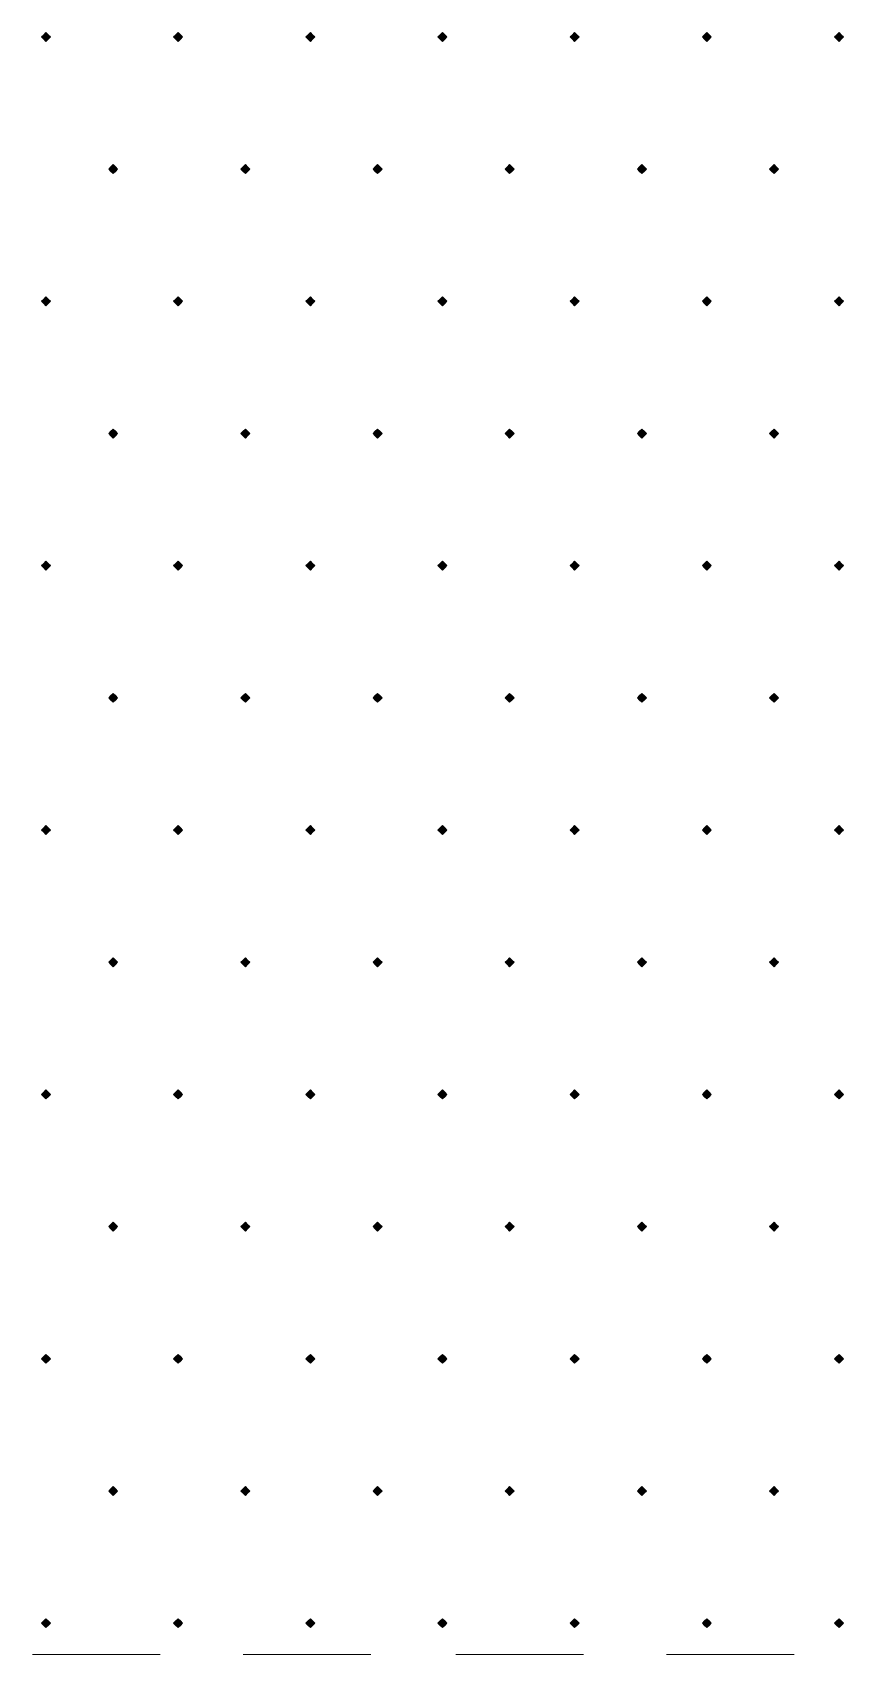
# Model space of a CAD drawing. Header units: millimetres. Extents: x 0 to 420, y 0 to 297.
# Drawn here: x 186.8 to 194.46, y 69.19 to 84.52 of the extents above; entities that cross this region are included whole.
import ezdxf

# ---------------------------------------------------------------- set-up
doc = ezdxf.new("R2010")
doc.units = ezdxf.units.MM

msp = doc.modelspace()

# ---------------------------------------------------------------- hatches: boundary and pattern name
for points in [[(186.923, 84.519), (186.902, 84.497), (186.88, 84.476), (186.902, 84.455), (186.923, 84.434), (186.944, 84.455), (186.965, 84.476), (186.944, 84.497), (186.923, 84.519)], [(188.172, 84.519), (188.151, 84.497), (188.129, 84.476), (188.151, 84.455), (188.172, 84.434), (188.193, 84.455), (188.214, 84.476), (188.193, 84.497), (188.172, 84.519)], [(189.421, 84.519), (189.399, 84.497), (189.378, 84.476), (189.399, 84.455), (189.421, 84.434), (189.442, 84.455), (189.463, 84.476), (189.442, 84.497), (189.421, 84.519)], [(190.669, 84.519), (190.648, 84.497), (190.627, 84.476), (190.648, 84.455), (190.669, 84.434), (190.691, 84.455), (190.712, 84.476), (190.691, 84.497), (190.669, 84.519)], [(191.918, 84.519), (191.897, 84.497), (191.876, 84.476), (191.897, 84.455), (191.918, 84.434), (191.939, 84.455), (191.961, 84.476), (191.939, 84.497), (191.918, 84.519)], [(193.167, 84.519), (193.146, 84.497), (193.125, 84.476), (193.146, 84.455), (193.167, 84.434), (193.188, 84.455), (193.209, 84.476), (193.188, 84.497), (193.167, 84.519)], [(194.416, 84.519), (194.395, 84.497), (194.374, 84.476), (194.395, 84.455), (194.416, 84.434), (194.437, 84.455), (194.458, 84.476), (194.437, 84.497), (194.416, 84.519)], [(187.558, 83.27), (187.537, 83.248), (187.516, 83.227), (187.537, 83.206), (187.558, 83.185), (187.579, 83.206), (187.6, 83.227), (187.579, 83.248), (187.558, 83.27)], [(188.807, 83.27), (188.786, 83.248), (188.764, 83.227), (188.786, 83.206), (188.807, 83.185), (188.828, 83.206), (188.849, 83.227), (188.828, 83.248), (188.807, 83.27)], [(190.055, 83.27), (190.034, 83.248), (190.013, 83.227), (190.034, 83.206), (190.055, 83.185), (190.077, 83.206), (190.098, 83.227), (190.077, 83.248), (190.055, 83.27)], [(191.304, 83.27), (191.283, 83.248), (191.262, 83.227), (191.283, 83.206), (191.304, 83.185), (191.326, 83.206), (191.347, 83.227), (191.326, 83.248), (191.304, 83.27)], [(192.553, 83.27), (192.532, 83.248), (192.511, 83.227), (192.532, 83.206), (192.553, 83.185), (192.574, 83.206), (192.596, 83.227), (192.574, 83.248), (192.553, 83.27)], [(193.802, 83.27), (193.781, 83.248), (193.76, 83.227), (193.781, 83.206), (193.802, 83.185), (193.823, 83.206), (193.844, 83.227), (193.823, 83.248), (193.802, 83.27)], [(186.923, 82.021), (186.902, 82), (186.88, 81.979), (186.902, 81.957), (186.923, 81.936), (186.944, 81.957), (186.965, 81.979), (186.944, 82), (186.923, 82.021)], [(188.172, 82.021), (188.151, 82), (188.129, 81.979), (188.151, 81.957), (188.172, 81.936), (188.193, 81.957), (188.214, 81.979), (188.193, 82), (188.172, 82.021)], [(189.421, 82.021), (189.399, 82), (189.378, 81.979), (189.399, 81.957), (189.421, 81.936), (189.442, 81.957), (189.463, 81.979), (189.442, 82), (189.421, 82.021)], [(190.669, 82.021), (190.648, 82), (190.627, 81.979), (190.648, 81.957), (190.669, 81.936), (190.691, 81.957), (190.712, 81.979), (190.691, 82), (190.669, 82.021)], [(191.918, 82.021), (191.897, 82), (191.876, 81.979), (191.897, 81.957), (191.918, 81.936), (191.939, 81.957), (191.961, 81.979), (191.939, 82), (191.918, 82.021)], [(193.167, 82.021), (193.146, 82), (193.125, 81.979), (193.146, 81.957), (193.167, 81.936), (193.188, 81.957), (193.209, 81.979), (193.188, 82), (193.167, 82.021)], [(194.416, 82.021), (194.395, 82), (194.374, 81.979), (194.395, 81.957), (194.416, 81.936), (194.437, 81.957), (194.458, 81.979), (194.437, 82), (194.416, 82.021)], [(187.558, 80.772), (187.537, 80.751), (187.516, 80.73), (187.537, 80.709), (187.558, 80.687), (187.579, 80.709), (187.6, 80.73), (187.579, 80.751), (187.558, 80.772)], [(188.807, 80.772), (188.786, 80.751), (188.764, 80.73), (188.786, 80.709), (188.807, 80.687), (188.828, 80.709), (188.849, 80.73), (188.828, 80.751), (188.807, 80.772)], [(190.055, 80.772), (190.034, 80.751), (190.013, 80.73), (190.034, 80.709), (190.055, 80.687), (190.077, 80.709), (190.098, 80.73), (190.077, 80.751), (190.055, 80.772)], [(191.304, 80.772), (191.283, 80.751), (191.262, 80.73), (191.283, 80.709), (191.304, 80.687), (191.326, 80.709), (191.347, 80.73), (191.326, 80.751), (191.304, 80.772)], [(192.553, 80.772), (192.532, 80.751), (192.511, 80.73), (192.532, 80.709), (192.553, 80.687), (192.574, 80.709), (192.596, 80.73), (192.574, 80.751), (192.553, 80.772)], [(193.802, 80.772), (193.781, 80.751), (193.76, 80.73), (193.781, 80.709), (193.802, 80.687), (193.823, 80.709), (193.844, 80.73), (193.823, 80.751), (193.802, 80.772)], [(186.923, 79.523), (186.902, 79.502), (186.88, 79.481), (186.902, 79.46), (186.923, 79.438), (186.944, 79.46), (186.965, 79.481), (186.944, 79.502), (186.923, 79.523)], [(188.172, 79.523), (188.151, 79.502), (188.129, 79.481), (188.151, 79.46), (188.172, 79.438), (188.193, 79.46), (188.214, 79.481), (188.193, 79.502), (188.172, 79.523)], [(189.421, 79.523), (189.399, 79.502), (189.378, 79.481), (189.399, 79.46), (189.421, 79.438), (189.442, 79.46), (189.463, 79.481), (189.442, 79.502), (189.421, 79.523)], [(190.669, 79.523), (190.648, 79.502), (190.627, 79.481), (190.648, 79.46), (190.669, 79.438), (190.691, 79.46), (190.712, 79.481), (190.691, 79.502), (190.669, 79.523)], [(191.918, 79.523), (191.897, 79.502), (191.876, 79.481), (191.897, 79.46), (191.918, 79.438), (191.939, 79.46), (191.961, 79.481), (191.939, 79.502), (191.918, 79.523)], [(193.167, 79.523), (193.146, 79.502), (193.125, 79.481), (193.146, 79.46), (193.167, 79.438), (193.188, 79.46), (193.209, 79.481), (193.188, 79.502), (193.167, 79.523)], [(194.416, 79.523), (194.395, 79.502), (194.374, 79.481), (194.395, 79.46), (194.416, 79.438), (194.437, 79.46), (194.458, 79.481), (194.437, 79.502), (194.416, 79.523)], [(187.558, 78.274), (187.537, 78.253), (187.516, 78.232), (187.537, 78.211), (187.558, 78.19), (187.579, 78.211), (187.6, 78.232), (187.579, 78.253), (187.558, 78.274)], [(188.807, 78.274), (188.786, 78.253), (188.764, 78.232), (188.786, 78.211), (188.807, 78.19), (188.828, 78.211), (188.849, 78.232), (188.828, 78.253), (188.807, 78.274)], [(190.055, 78.274), (190.034, 78.253), (190.013, 78.232), (190.034, 78.211), (190.055, 78.19), (190.077, 78.211), (190.098, 78.232), (190.077, 78.253), (190.055, 78.274)], [(191.304, 78.274), (191.283, 78.253), (191.262, 78.232), (191.283, 78.211), (191.304, 78.19), (191.326, 78.211), (191.347, 78.232), (191.326, 78.253), (191.304, 78.274)], [(192.553, 78.274), (192.532, 78.253), (192.511, 78.232), (192.532, 78.211), (192.553, 78.19), (192.574, 78.211), (192.596, 78.232), (192.574, 78.253), (192.553, 78.274)], [(193.802, 78.274), (193.781, 78.253), (193.76, 78.232), (193.781, 78.211), (193.802, 78.19), (193.823, 78.211), (193.844, 78.232), (193.823, 78.253), (193.802, 78.274)], [(186.923, 77.025), (186.902, 77.004), (186.88, 76.983), (186.902, 76.962), (186.923, 76.941), (186.944, 76.962), (186.965, 76.983), (186.944, 77.004), (186.923, 77.025)], [(188.172, 77.025), (188.151, 77.004), (188.129, 76.983), (188.151, 76.962), (188.172, 76.941), (188.193, 76.962), (188.214, 76.983), (188.193, 77.004), (188.172, 77.025)], [(189.421, 77.025), (189.399, 77.004), (189.378, 76.983), (189.399, 76.962), (189.421, 76.941), (189.442, 76.962), (189.463, 76.983), (189.442, 77.004), (189.421, 77.025)], [(190.669, 77.025), (190.648, 77.004), (190.627, 76.983), (190.648, 76.962), (190.669, 76.941), (190.691, 76.962), (190.712, 76.983), (190.691, 77.004), (190.669, 77.025)], [(191.918, 77.025), (191.897, 77.004), (191.876, 76.983), (191.897, 76.962), (191.918, 76.941), (191.939, 76.962), (191.961, 76.983), (191.939, 77.004), (191.918, 77.025)], [(193.167, 77.025), (193.146, 77.004), (193.125, 76.983), (193.146, 76.962), (193.167, 76.941), (193.188, 76.962), (193.209, 76.983), (193.188, 77.004), (193.167, 77.025)], [(194.416, 77.025), (194.395, 77.004), (194.374, 76.983), (194.395, 76.962), (194.416, 76.941), (194.437, 76.962), (194.458, 76.983), (194.437, 77.004), (194.416, 77.025)], [(187.558, 75.777), (187.537, 75.755), (187.516, 75.734), (187.537, 75.713), (187.558, 75.692), (187.579, 75.713), (187.6, 75.734), (187.579, 75.755), (187.558, 75.777)], [(188.807, 75.777), (188.786, 75.755), (188.764, 75.734), (188.786, 75.713), (188.807, 75.692), (188.828, 75.713), (188.849, 75.734), (188.828, 75.755), (188.807, 75.777)], [(190.055, 75.777), (190.034, 75.755), (190.013, 75.734), (190.034, 75.713), (190.055, 75.692), (190.077, 75.713), (190.098, 75.734), (190.077, 75.755), (190.055, 75.777)], [(191.304, 75.777), (191.283, 75.755), (191.262, 75.734), (191.283, 75.713), (191.304, 75.692), (191.326, 75.713), (191.347, 75.734), (191.326, 75.755), (191.304, 75.777)], [(192.553, 75.777), (192.532, 75.755), (192.511, 75.734), (192.532, 75.713), (192.553, 75.692), (192.574, 75.713), (192.596, 75.734), (192.574, 75.755), (192.553, 75.777)], [(193.802, 75.777), (193.781, 75.755), (193.76, 75.734), (193.781, 75.713), (193.802, 75.692), (193.823, 75.713), (193.844, 75.734), (193.823, 75.755), (193.802, 75.777)], [(186.923, 74.528), (186.902, 74.507), (186.88, 74.486), (186.902, 74.464), (186.923, 74.443), (186.944, 74.464), (186.965, 74.486), (186.944, 74.507), (186.923, 74.528)], [(188.172, 74.528), (188.151, 74.507), (188.129, 74.486), (188.151, 74.464), (188.172, 74.443), (188.193, 74.464), (188.214, 74.486), (188.193, 74.507), (188.172, 74.528)], [(189.421, 74.528), (189.399, 74.507), (189.378, 74.486), (189.399, 74.464), (189.421, 74.443), (189.442, 74.464), (189.463, 74.486), (189.442, 74.507), (189.421, 74.528)], [(190.669, 74.528), (190.648, 74.507), (190.627, 74.486), (190.648, 74.464), (190.669, 74.443), (190.691, 74.464), (190.712, 74.486), (190.691, 74.507), (190.669, 74.528)], [(191.918, 74.528), (191.897, 74.507), (191.876, 74.486), (191.897, 74.464), (191.918, 74.443), (191.939, 74.464), (191.961, 74.486), (191.939, 74.507), (191.918, 74.528)], [(193.167, 74.528), (193.146, 74.507), (193.125, 74.486), (193.146, 74.464), (193.167, 74.443), (193.188, 74.464), (193.209, 74.486), (193.188, 74.507), (193.167, 74.528)], [(194.416, 74.528), (194.395, 74.507), (194.374, 74.486), (194.395, 74.464), (194.416, 74.443), (194.437, 74.464), (194.458, 74.486), (194.437, 74.507), (194.416, 74.528)], [(187.558, 73.279), (187.537, 73.258), (187.516, 73.237), (187.537, 73.215), (187.558, 73.194), (187.579, 73.215), (187.6, 73.237), (187.579, 73.258), (187.558, 73.279)], [(188.807, 73.279), (188.786, 73.258), (188.764, 73.237), (188.786, 73.215), (188.807, 73.194), (188.828, 73.215), (188.849, 73.237), (188.828, 73.258), (188.807, 73.279)], [(190.055, 73.279), (190.034, 73.258), (190.013, 73.237), (190.034, 73.215), (190.055, 73.194), (190.077, 73.215), (190.098, 73.237), (190.077, 73.258), (190.055, 73.279)], [(191.304, 73.279), (191.283, 73.258), (191.262, 73.237), (191.283, 73.215), (191.304, 73.194), (191.326, 73.215), (191.347, 73.237), (191.326, 73.258), (191.304, 73.279)], [(192.553, 73.279), (192.532, 73.258), (192.511, 73.237), (192.532, 73.215), (192.553, 73.194), (192.574, 73.215), (192.596, 73.237), (192.574, 73.258), (192.553, 73.279)], [(193.802, 73.279), (193.781, 73.258), (193.76, 73.237), (193.781, 73.215), (193.802, 73.194), (193.823, 73.215), (193.844, 73.237), (193.823, 73.258), (193.802, 73.279)], [(186.923, 72.03), (186.902, 72.009), (186.88, 71.988), (186.902, 71.967), (186.923, 71.946), (186.944, 71.967), (186.965, 71.988), (186.944, 72.009), (186.923, 72.03)], [(188.172, 72.03), (188.151, 72.009), (188.129, 71.988), (188.151, 71.967), (188.172, 71.946), (188.193, 71.967), (188.214, 71.988), (188.193, 72.009), (188.172, 72.03)], [(189.421, 72.03), (189.399, 72.009), (189.378, 71.988), (189.399, 71.967), (189.421, 71.946), (189.442, 71.967), (189.463, 71.988), (189.442, 72.009), (189.421, 72.03)], [(190.669, 72.03), (190.648, 72.009), (190.627, 71.988), (190.648, 71.967), (190.669, 71.946), (190.691, 71.967), (190.712, 71.988), (190.691, 72.009), (190.669, 72.03)], [(191.918, 72.03), (191.897, 72.009), (191.876, 71.988), (191.897, 71.967), (191.918, 71.946), (191.939, 71.967), (191.961, 71.988), (191.939, 72.009), (191.918, 72.03)], [(193.167, 72.03), (193.146, 72.009), (193.125, 71.988), (193.146, 71.967), (193.167, 71.946), (193.188, 71.967), (193.209, 71.988), (193.188, 72.009), (193.167, 72.03)], [(194.416, 72.03), (194.395, 72.009), (194.374, 71.988), (194.395, 71.967), (194.416, 71.946), (194.437, 71.967), (194.458, 71.988), (194.437, 72.009), (194.416, 72.03)], [(187.558, 70.781), (187.537, 70.76), (187.516, 70.739), (187.537, 70.718), (187.558, 70.697), (187.579, 70.718), (187.6, 70.739), (187.579, 70.76), (187.558, 70.781)], [(188.807, 70.781), (188.786, 70.76), (188.764, 70.739), (188.786, 70.718), (188.807, 70.697), (188.828, 70.718), (188.849, 70.739), (188.828, 70.76), (188.807, 70.781)], [(190.055, 70.781), (190.034, 70.76), (190.013, 70.739), (190.034, 70.718), (190.055, 70.697), (190.077, 70.718), (190.098, 70.739), (190.077, 70.76), (190.055, 70.781)], [(191.304, 70.781), (191.283, 70.76), (191.262, 70.739), (191.283, 70.718), (191.304, 70.697), (191.326, 70.718), (191.347, 70.739), (191.326, 70.76), (191.304, 70.781)], [(192.553, 70.781), (192.532, 70.76), (192.511, 70.739), (192.532, 70.718), (192.553, 70.697), (192.574, 70.718), (192.596, 70.739), (192.574, 70.76), (192.553, 70.781)], [(193.802, 70.781), (193.781, 70.76), (193.76, 70.739), (193.781, 70.718), (193.802, 70.697), (193.823, 70.718), (193.844, 70.739), (193.823, 70.76), (193.802, 70.781)], [(186.923, 69.532), (186.902, 69.511), (186.88, 69.49), (186.902, 69.469), (186.923, 69.448), (186.944, 69.469), (186.965, 69.49), (186.944, 69.511), (186.923, 69.532)], [(188.172, 69.532), (188.151, 69.511), (188.129, 69.49), (188.151, 69.469), (188.172, 69.448), (188.193, 69.469), (188.214, 69.49), (188.193, 69.511), (188.172, 69.532)], [(189.421, 69.532), (189.399, 69.511), (189.378, 69.49), (189.399, 69.469), (189.421, 69.448), (189.442, 69.469), (189.463, 69.49), (189.442, 69.511), (189.421, 69.532)], [(190.669, 69.532), (190.648, 69.511), (190.627, 69.49), (190.648, 69.469), (190.669, 69.448), (190.691, 69.469), (190.712, 69.49), (190.691, 69.511), (190.669, 69.532)], [(191.918, 69.532), (191.897, 69.511), (191.876, 69.49), (191.897, 69.469), (191.918, 69.448), (191.939, 69.469), (191.961, 69.49), (191.939, 69.511), (191.918, 69.532)], [(193.167, 69.532), (193.146, 69.511), (193.125, 69.49), (193.146, 69.469), (193.167, 69.448), (193.188, 69.469), (193.209, 69.49), (193.188, 69.511), (193.167, 69.532)], [(194.416, 69.532), (194.395, 69.511), (194.374, 69.49), (194.395, 69.469), (194.416, 69.448), (194.437, 69.469), (194.458, 69.49), (194.437, 69.511), (194.416, 69.532)]]:
    msp.add_hatch(color=7).paths.add_polyline_path(points)

# ---------------------------------------------------------------- linework, layer by layer
at = {"lineweight": 0}
for points in [[(186.923, 84.519), (186.902, 84.497), (186.88, 84.476), (186.902, 84.455), (186.923, 84.434), (186.944, 84.455), (186.965, 84.476), (186.944, 84.497)], [(188.172, 84.519), (188.151, 84.497), (188.129, 84.476), (188.151, 84.455), (188.172, 84.434), (188.193, 84.455), (188.214, 84.476), (188.193, 84.497)], [(189.421, 84.519), (189.399, 84.497), (189.378, 84.476), (189.399, 84.455), (189.421, 84.434), (189.442, 84.455), (189.463, 84.476), (189.442, 84.497)], [(190.669, 84.519), (190.648, 84.497), (190.627, 84.476), (190.648, 84.455), (190.669, 84.434), (190.691, 84.455), (190.712, 84.476), (190.691, 84.497)], [(191.918, 84.519), (191.897, 84.497), (191.876, 84.476), (191.897, 84.455), (191.918, 84.434), (191.939, 84.455), (191.961, 84.476), (191.939, 84.497)], [(193.167, 84.519), (193.146, 84.497), (193.125, 84.476), (193.146, 84.455), (193.167, 84.434), (193.188, 84.455), (193.209, 84.476), (193.188, 84.497)], [(194.416, 84.519), (194.395, 84.497), (194.374, 84.476), (194.395, 84.455), (194.416, 84.434), (194.437, 84.455), (194.458, 84.476), (194.437, 84.497)], [(187.558, 83.27), (187.537, 83.248), (187.516, 83.227), (187.537, 83.206), (187.558, 83.185), (187.579, 83.206), (187.6, 83.227), (187.579, 83.248)], [(188.807, 83.27), (188.786, 83.248), (188.764, 83.227), (188.786, 83.206), (188.807, 83.185), (188.828, 83.206), (188.849, 83.227), (188.828, 83.248)], [(190.055, 83.27), (190.034, 83.248), (190.013, 83.227), (190.034, 83.206), (190.055, 83.185), (190.077, 83.206), (190.098, 83.227), (190.077, 83.248)], [(191.304, 83.27), (191.283, 83.248), (191.262, 83.227), (191.283, 83.206), (191.304, 83.185), (191.326, 83.206), (191.347, 83.227), (191.326, 83.248)], [(192.553, 83.27), (192.532, 83.248), (192.511, 83.227), (192.532, 83.206), (192.553, 83.185), (192.574, 83.206), (192.596, 83.227), (192.574, 83.248)], [(193.802, 83.27), (193.781, 83.248), (193.76, 83.227), (193.781, 83.206), (193.802, 83.185), (193.823, 83.206), (193.844, 83.227), (193.823, 83.248)], [(186.923, 82.021), (186.902, 82), (186.88, 81.979), (186.902, 81.957), (186.923, 81.936), (186.944, 81.957), (186.965, 81.979), (186.944, 82)], [(188.172, 82.021), (188.151, 82), (188.129, 81.979), (188.151, 81.957), (188.172, 81.936), (188.193, 81.957), (188.214, 81.979), (188.193, 82)], [(189.421, 82.021), (189.399, 82), (189.378, 81.979), (189.399, 81.957), (189.421, 81.936), (189.442, 81.957), (189.463, 81.979), (189.442, 82)], [(190.669, 82.021), (190.648, 82), (190.627, 81.979), (190.648, 81.957), (190.669, 81.936), (190.691, 81.957), (190.712, 81.979), (190.691, 82)], [(191.918, 82.021), (191.897, 82), (191.876, 81.979), (191.897, 81.957), (191.918, 81.936), (191.939, 81.957), (191.961, 81.979), (191.939, 82)], [(193.167, 82.021), (193.146, 82), (193.125, 81.979), (193.146, 81.957), (193.167, 81.936), (193.188, 81.957), (193.209, 81.979), (193.188, 82)], [(194.416, 82.021), (194.395, 82), (194.374, 81.979), (194.395, 81.957), (194.416, 81.936), (194.437, 81.957), (194.458, 81.979), (194.437, 82)], [(187.558, 80.772), (187.537, 80.751), (187.516, 80.73), (187.537, 80.709), (187.558, 80.687), (187.579, 80.709), (187.6, 80.73), (187.579, 80.751)], [(188.807, 80.772), (188.786, 80.751), (188.764, 80.73), (188.786, 80.709), (188.807, 80.687), (188.828, 80.709), (188.849, 80.73), (188.828, 80.751)], [(190.055, 80.772), (190.034, 80.751), (190.013, 80.73), (190.034, 80.709), (190.055, 80.687), (190.077, 80.709), (190.098, 80.73), (190.077, 80.751)], [(191.304, 80.772), (191.283, 80.751), (191.262, 80.73), (191.283, 80.709), (191.304, 80.687), (191.326, 80.709), (191.347, 80.73), (191.326, 80.751)], [(192.553, 80.772), (192.532, 80.751), (192.511, 80.73), (192.532, 80.709), (192.553, 80.687), (192.574, 80.709), (192.596, 80.73), (192.574, 80.751)], [(193.802, 80.772), (193.781, 80.751), (193.76, 80.73), (193.781, 80.709), (193.802, 80.687), (193.823, 80.709), (193.844, 80.73), (193.823, 80.751)], [(186.923, 79.523), (186.902, 79.502), (186.88, 79.481), (186.902, 79.46), (186.923, 79.438), (186.944, 79.46), (186.965, 79.481), (186.944, 79.502)], [(188.172, 79.523), (188.151, 79.502), (188.129, 79.481), (188.151, 79.46), (188.172, 79.438), (188.193, 79.46), (188.214, 79.481), (188.193, 79.502)], [(189.421, 79.523), (189.399, 79.502), (189.378, 79.481), (189.399, 79.46), (189.421, 79.438), (189.442, 79.46), (189.463, 79.481), (189.442, 79.502)], [(190.669, 79.523), (190.648, 79.502), (190.627, 79.481), (190.648, 79.46), (190.669, 79.438), (190.691, 79.46), (190.712, 79.481), (190.691, 79.502)], [(191.918, 79.523), (191.897, 79.502), (191.876, 79.481), (191.897, 79.46), (191.918, 79.438), (191.939, 79.46), (191.961, 79.481), (191.939, 79.502)], [(193.167, 79.523), (193.146, 79.502), (193.125, 79.481), (193.146, 79.46), (193.167, 79.438), (193.188, 79.46), (193.209, 79.481), (193.188, 79.502)], [(194.416, 79.523), (194.395, 79.502), (194.374, 79.481), (194.395, 79.46), (194.416, 79.438), (194.437, 79.46), (194.458, 79.481), (194.437, 79.502)], [(187.558, 78.274), (187.537, 78.253), (187.516, 78.232), (187.537, 78.211), (187.558, 78.19), (187.579, 78.211), (187.6, 78.232), (187.579, 78.253)], [(188.807, 78.274), (188.786, 78.253), (188.764, 78.232), (188.786, 78.211), (188.807, 78.19), (188.828, 78.211), (188.849, 78.232), (188.828, 78.253)], [(190.055, 78.274), (190.034, 78.253), (190.013, 78.232), (190.034, 78.211), (190.055, 78.19), (190.077, 78.211), (190.098, 78.232), (190.077, 78.253)], [(191.304, 78.274), (191.283, 78.253), (191.262, 78.232), (191.283, 78.211), (191.304, 78.19), (191.326, 78.211), (191.347, 78.232), (191.326, 78.253)], [(192.553, 78.274), (192.532, 78.253), (192.511, 78.232), (192.532, 78.211), (192.553, 78.19), (192.574, 78.211), (192.596, 78.232), (192.574, 78.253)], [(193.802, 78.274), (193.781, 78.253), (193.76, 78.232), (193.781, 78.211), (193.802, 78.19), (193.823, 78.211), (193.844, 78.232), (193.823, 78.253)], [(186.923, 77.025), (186.902, 77.004), (186.88, 76.983), (186.902, 76.962), (186.923, 76.941), (186.944, 76.962), (186.965, 76.983), (186.944, 77.004)], [(188.172, 77.025), (188.151, 77.004), (188.129, 76.983), (188.151, 76.962), (188.172, 76.941), (188.193, 76.962), (188.214, 76.983), (188.193, 77.004)], [(189.421, 77.025), (189.399, 77.004), (189.378, 76.983), (189.399, 76.962), (189.421, 76.941), (189.442, 76.962), (189.463, 76.983), (189.442, 77.004)], [(190.669, 77.025), (190.648, 77.004), (190.627, 76.983), (190.648, 76.962), (190.669, 76.941), (190.691, 76.962), (190.712, 76.983), (190.691, 77.004)], [(191.918, 77.025), (191.897, 77.004), (191.876, 76.983), (191.897, 76.962), (191.918, 76.941), (191.939, 76.962), (191.961, 76.983), (191.939, 77.004)], [(193.167, 77.025), (193.146, 77.004), (193.125, 76.983), (193.146, 76.962), (193.167, 76.941), (193.188, 76.962), (193.209, 76.983), (193.188, 77.004)], [(194.416, 77.025), (194.395, 77.004), (194.374, 76.983), (194.395, 76.962), (194.416, 76.941), (194.437, 76.962), (194.458, 76.983), (194.437, 77.004)], [(187.558, 75.777), (187.537, 75.755), (187.516, 75.734), (187.537, 75.713), (187.558, 75.692), (187.579, 75.713), (187.6, 75.734), (187.579, 75.755)], [(188.807, 75.777), (188.786, 75.755), (188.764, 75.734), (188.786, 75.713), (188.807, 75.692), (188.828, 75.713), (188.849, 75.734), (188.828, 75.755)], [(190.055, 75.777), (190.034, 75.755), (190.013, 75.734), (190.034, 75.713), (190.055, 75.692), (190.077, 75.713), (190.098, 75.734), (190.077, 75.755)], [(191.304, 75.777), (191.283, 75.755), (191.262, 75.734), (191.283, 75.713), (191.304, 75.692), (191.326, 75.713), (191.347, 75.734), (191.326, 75.755)], [(192.553, 75.777), (192.532, 75.755), (192.511, 75.734), (192.532, 75.713), (192.553, 75.692), (192.574, 75.713), (192.596, 75.734), (192.574, 75.755)], [(193.802, 75.777), (193.781, 75.755), (193.76, 75.734), (193.781, 75.713), (193.802, 75.692), (193.823, 75.713), (193.844, 75.734), (193.823, 75.755)], [(186.923, 74.528), (186.902, 74.507), (186.88, 74.486), (186.902, 74.464), (186.923, 74.443), (186.944, 74.464), (186.965, 74.486), (186.944, 74.507)], [(188.172, 74.528), (188.151, 74.507), (188.129, 74.486), (188.151, 74.464), (188.172, 74.443), (188.193, 74.464), (188.214, 74.486), (188.193, 74.507)], [(189.421, 74.528), (189.399, 74.507), (189.378, 74.486), (189.399, 74.464), (189.421, 74.443), (189.442, 74.464), (189.463, 74.486), (189.442, 74.507)], [(190.669, 74.528), (190.648, 74.507), (190.627, 74.486), (190.648, 74.464), (190.669, 74.443), (190.691, 74.464), (190.712, 74.486), (190.691, 74.507)], [(191.918, 74.528), (191.897, 74.507), (191.876, 74.486), (191.897, 74.464), (191.918, 74.443), (191.939, 74.464), (191.961, 74.486), (191.939, 74.507)], [(193.167, 74.528), (193.146, 74.507), (193.125, 74.486), (193.146, 74.464), (193.167, 74.443), (193.188, 74.464), (193.209, 74.486), (193.188, 74.507)], [(194.416, 74.528), (194.395, 74.507), (194.374, 74.486), (194.395, 74.464), (194.416, 74.443), (194.437, 74.464), (194.458, 74.486), (194.437, 74.507)], [(187.558, 73.279), (187.537, 73.258), (187.516, 73.237), (187.537, 73.215), (187.558, 73.194), (187.579, 73.215), (187.6, 73.237), (187.579, 73.258)], [(188.807, 73.279), (188.786, 73.258), (188.764, 73.237), (188.786, 73.215), (188.807, 73.194), (188.828, 73.215), (188.849, 73.237), (188.828, 73.258)], [(190.055, 73.279), (190.034, 73.258), (190.013, 73.237), (190.034, 73.215), (190.055, 73.194), (190.077, 73.215), (190.098, 73.237), (190.077, 73.258)], [(191.304, 73.279), (191.283, 73.258), (191.262, 73.237), (191.283, 73.215), (191.304, 73.194), (191.326, 73.215), (191.347, 73.237), (191.326, 73.258)], [(192.553, 73.279), (192.532, 73.258), (192.511, 73.237), (192.532, 73.215), (192.553, 73.194), (192.574, 73.215), (192.596, 73.237), (192.574, 73.258)], [(193.802, 73.279), (193.781, 73.258), (193.76, 73.237), (193.781, 73.215), (193.802, 73.194), (193.823, 73.215), (193.844, 73.237), (193.823, 73.258)], [(186.923, 72.03), (186.902, 72.009), (186.88, 71.988), (186.902, 71.967), (186.923, 71.946), (186.944, 71.967), (186.965, 71.988), (186.944, 72.009)], [(188.172, 72.03), (188.151, 72.009), (188.129, 71.988), (188.151, 71.967), (188.172, 71.946), (188.193, 71.967), (188.214, 71.988), (188.193, 72.009)], [(189.421, 72.03), (189.399, 72.009), (189.378, 71.988), (189.399, 71.967), (189.421, 71.946), (189.442, 71.967), (189.463, 71.988), (189.442, 72.009)], [(190.669, 72.03), (190.648, 72.009), (190.627, 71.988), (190.648, 71.967), (190.669, 71.946), (190.691, 71.967), (190.712, 71.988), (190.691, 72.009)], [(191.918, 72.03), (191.897, 72.009), (191.876, 71.988), (191.897, 71.967), (191.918, 71.946), (191.939, 71.967), (191.961, 71.988), (191.939, 72.009)], [(193.167, 72.03), (193.146, 72.009), (193.125, 71.988), (193.146, 71.967), (193.167, 71.946), (193.188, 71.967), (193.209, 71.988), (193.188, 72.009)], [(194.416, 72.03), (194.395, 72.009), (194.374, 71.988), (194.395, 71.967), (194.416, 71.946), (194.437, 71.967), (194.458, 71.988), (194.437, 72.009)], [(187.558, 70.781), (187.537, 70.76), (187.516, 70.739), (187.537, 70.718), (187.558, 70.697), (187.579, 70.718), (187.6, 70.739), (187.579, 70.76)], [(188.807, 70.781), (188.786, 70.76), (188.764, 70.739), (188.786, 70.718), (188.807, 70.697), (188.828, 70.718), (188.849, 70.739), (188.828, 70.76)], [(190.055, 70.781), (190.034, 70.76), (190.013, 70.739), (190.034, 70.718), (190.055, 70.697), (190.077, 70.718), (190.098, 70.739), (190.077, 70.76)], [(191.304, 70.781), (191.283, 70.76), (191.262, 70.739), (191.283, 70.718), (191.304, 70.697), (191.326, 70.718), (191.347, 70.739), (191.326, 70.76)], [(192.553, 70.781), (192.532, 70.76), (192.511, 70.739), (192.532, 70.718), (192.553, 70.697), (192.574, 70.718), (192.596, 70.739), (192.574, 70.76)], [(193.802, 70.781), (193.781, 70.76), (193.76, 70.739), (193.781, 70.718), (193.802, 70.697), (193.823, 70.718), (193.844, 70.739), (193.823, 70.76)], [(186.923, 69.532), (186.902, 69.511), (186.88, 69.49), (186.902, 69.469), (186.923, 69.448), (186.944, 69.469), (186.965, 69.49), (186.944, 69.511)], [(188.172, 69.532), (188.151, 69.511), (188.129, 69.49), (188.151, 69.469), (188.172, 69.448), (188.193, 69.469), (188.214, 69.49), (188.193, 69.511)], [(189.421, 69.532), (189.399, 69.511), (189.378, 69.49), (189.399, 69.469), (189.421, 69.448), (189.442, 69.469), (189.463, 69.49), (189.442, 69.511)], [(190.669, 69.532), (190.648, 69.511), (190.627, 69.49), (190.648, 69.469), (190.669, 69.448), (190.691, 69.469), (190.712, 69.49), (190.691, 69.511)], [(191.918, 69.532), (191.897, 69.511), (191.876, 69.49), (191.897, 69.469), (191.918, 69.448), (191.939, 69.469), (191.961, 69.49), (191.939, 69.511)], [(193.167, 69.532), (193.146, 69.511), (193.125, 69.49), (193.146, 69.469), (193.167, 69.448), (193.188, 69.469), (193.209, 69.49), (193.188, 69.511)], [(194.416, 69.532), (194.395, 69.511), (194.374, 69.49), (194.395, 69.469), (194.416, 69.448), (194.437, 69.469), (194.458, 69.49), (194.437, 69.511)]]:
    msp.add_lwpolyline(points, close=True, dxfattribs=at)
at = {"lineweight": 13}
for points in [[(186.796, 69.194), (188.002, 69.194)], [(188.786, 69.194), (189.992, 69.194)], [(190.796, 69.194), (192.003, 69.194)], [(192.786, 69.194), (193.993, 69.194)]]:
    msp.add_lwpolyline(points, dxfattribs=at)

doc.saveas('drawing.dxf')
